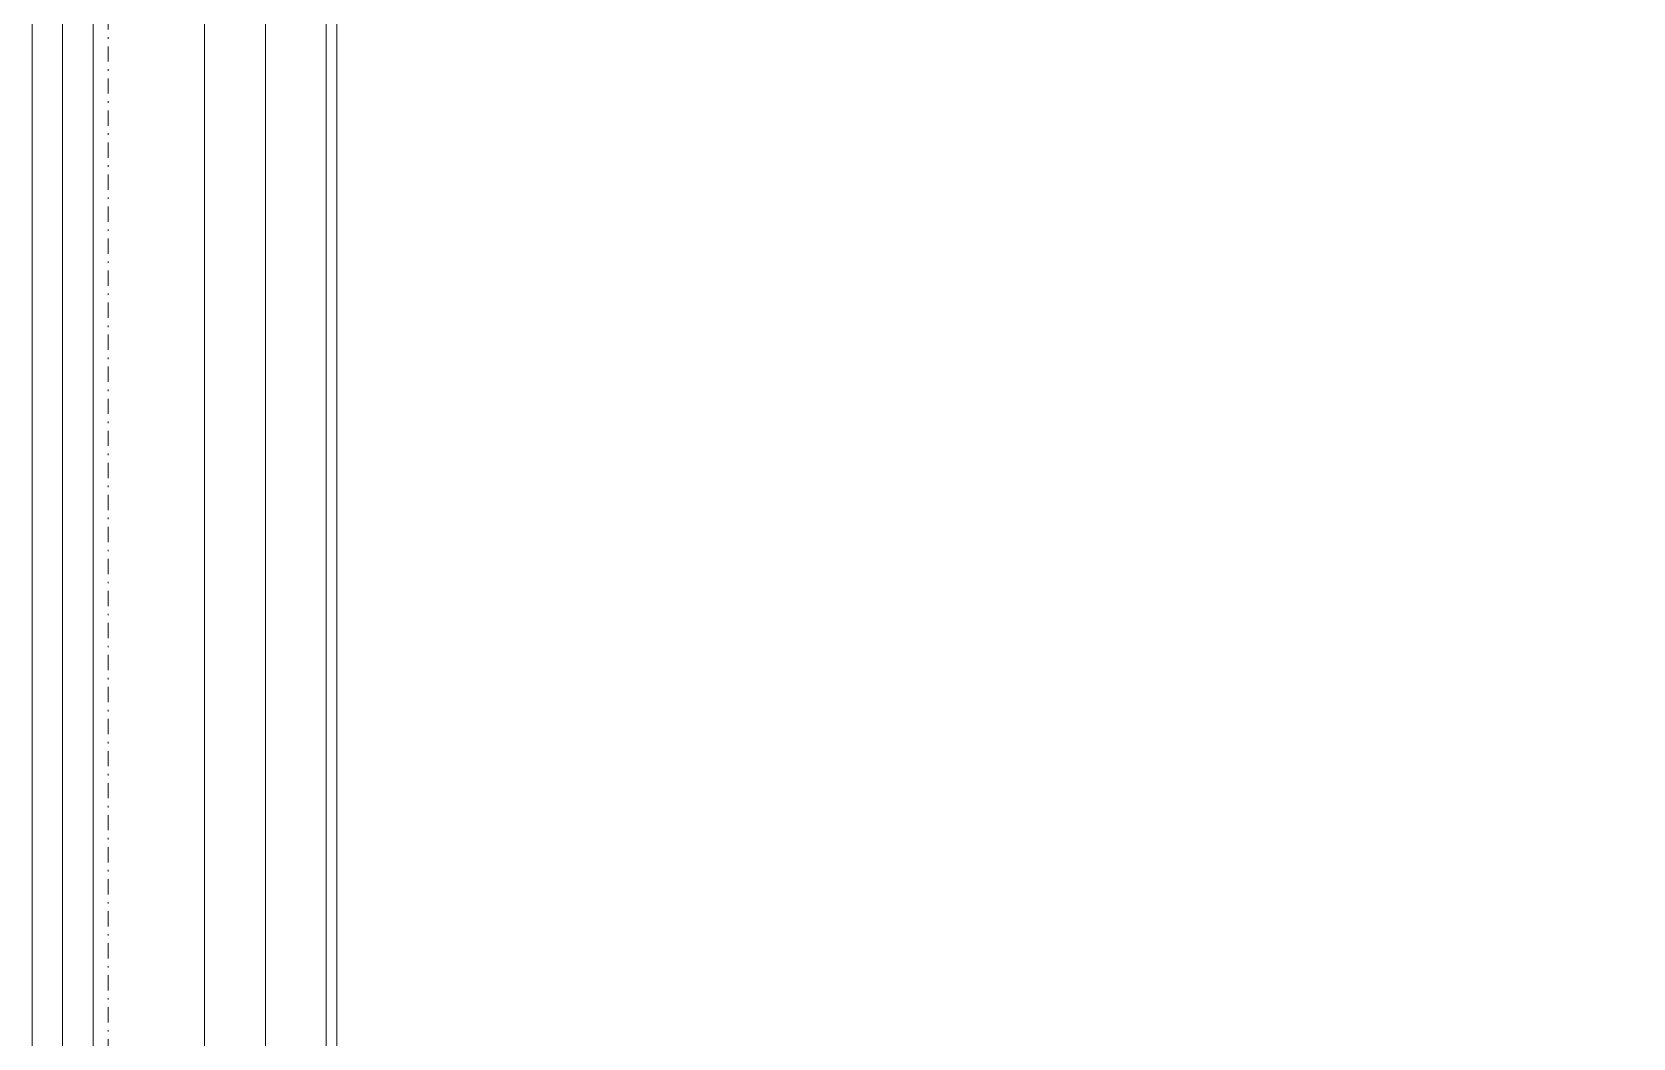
# Model space of a CAD drawing. Extents: x -2749 to 11890, y 0 to 8245.
# Drawn here: x 9855.1 to 9960.1, y 3038.2 to 3104.1 of the extents above; entities that cross this region are included whole.
import ezdxf

# ---------------------------------------------------------------- set-up
doc = ezdxf.new("R2010")
doc.units = 0
doc.header["$MEASUREMENT"] = 0
doc.linetypes.add('DASHDOT', pattern=[1, 0.5, -0.25, 0, -0.25])
for name, color, linetype, lineweight in [('06D', 9, 'Continuous', 9), ('10', 9, 'Continuous', 9), ('24', 9, 'DASHDOT', 9), ('33', 9, 'BATTING', 9)]:
    doc.layers.add(name, color=color, linetype=linetype, lineweight=lineweight)
doc.linetypes.add('BATTING', pattern='A,0.0001,-0.1,[134,ltypeshp.shx,S=0.1,R=0,X=-0.1,Y=0],-0.2,[134,ltypeshp.shx,S=0.1,R=180,X=0.1,Y=0],-0.1', length=0.4001)

msp = doc.modelspace()

# ---------------------------------------------------------------- linework, layer by layer
at = {"layer": '06D'}
for points in [[(9855.06, 3164.09), (9855.06, 2916.08)], [(9859.06, 3159.87), (9859.06, 2915.87)], [(9866.36, 3159.87), (9866.36, 2915.87)], [(9870.36, 3159.87), (9870.36, 2915.87)]]:
    msp.add_lwpolyline(points, dxfattribs=at)
at = {"layer": '10'}
for points in [[(9874.36, 3154.87), (9874.36, 2920.87)], [(9875.06, 3154.87), (9875.06, 2920.87)]]:
    msp.add_lwpolyline(points, dxfattribs=at)
at = {"layer": '24', "ltscale": 2}
msp.add_lwpolyline([(9960.06, 4008.37), (9960.06, 3968.37), (9860.06, 3968.37), (9860.06, 2535.87)], dxfattribs=at)
at = {"layer": '33', "ltscale": 0.2, "flags": 128}
msp.add_lwpolyline([(9857.06, 3159.87), (9857.06, 2915.87)], dxfattribs=at)

doc.saveas('drawing.dxf')
